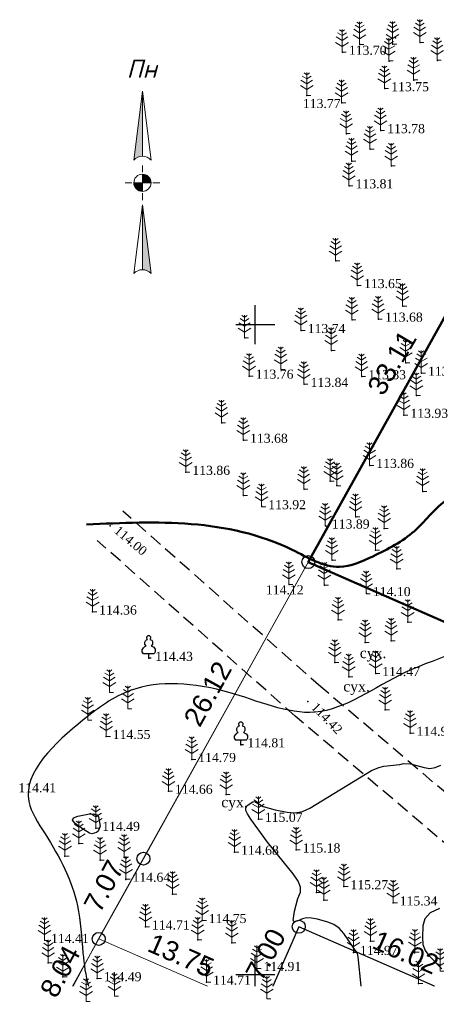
# Model space of a CAD drawing. Header units: millimetres. Extents: x 5405431.8 to 5405521.6, y 5524947.5 to 5525024.3.
# Drawn here: x 5405431.8 to 5405464.1, y 5524947.9 to 5525023.5 of the extents above; entities that cross this region are included whole.
import ezdxf
from ezdxf.enums import TextEntityAlignment as Align

# ---------------------------------------------------------------- set-up
doc = ezdxf.new("R2010")
doc.units = ezdxf.units.MM
doc.set_wipeout_variables(frame=1)
doc.linetypes.add('DASHEDX2', pattern=[1.5, 1, -0.5])
for name, color, linetype, lineweight in [('#Лист (текст_ПН)', 250, 'Continuous', 0), ('#Штамп', 250, 'Continuous', 0), ('11900000', 1, 'Continuous', 30), ('ограждение', 7, 'ZABOR', 20), ('ТОЧКИ', 7, 'Continuous', 30)]:
    doc.layers.add(name, color=color, linetype=linetype, lineweight=lineweight)
for name, color, linetype in [('горизонтали', 42, 'Continuous'), ('дороги', 7, 'Continuous'), ('Ділянки_Межі', 10, 'Continuous'), ('надписи', 7, 'Continuous'), ('отметки', 7, 'Continuous'), ('промеры', 185, 'Continuous'), ('Растительность', 7, 'Continuous')]:
    doc.layers.add(name, color=color, linetype=linetype)
doc.styles.get("Standard").update_dxf_attribs({"font": 'arial.ttf'})
doc.styles.add('times', font='times.ttf')
doc.styles.add('Мой_Топо', font='isocpeui.ttf')
doc.linetypes.add('ZABOR', pattern='A,1,-0.1,[132,ltypeshp.shx,S=0.25,R=0,X=-0.1,Y=0],-0.4,1', length=2.5)
doc.linetypes.add('ЗаборДерПр', pattern='A,1,[130,ltypeshp.shx,S=0.25,R=0,X=0,Y=-0.25],1.5', length=2.5)

# ---------------------------------------------------------------- blocks, each defined once
blk = doc.blocks.new('A$C51FE15A3')
at = {"layer": 'Растительность', "color": 94, "lineweight": 0}
for points in [[(-0.201, 1.726), (0, 1.584), (0.201, 1.726)], [(0, 1.75), (0, 0), (0.319, 0)], [(-0.447, 1.172), (0, 0.895), (0.447, 1.172)], [(-0.343, 1.489), (0, 1.267), (0.343, 1.489)], [(-0.493, 0.753), (0, 0.444), (0.493, 0.753)]]:
    blk.add_lwpolyline(points, dxfattribs=at)
blk = doc.blocks.new('A$C2ACB5305')
at = {"layer": 'Растительность'}
blk.add_lwpolyline([(0.2, 0), (0.2, 0), (0, 0), (0, 0.35), (-0.4, 0.35), (-0.5, 0.5), (-0.5, 0.65), (-0.4, 0.8), (-0.3, 0.9), (-0.2, 0.95), (-0.25, 1), (-0.3, 1.1), (-0.3, 1.25), (-0.25, 1.35), (-0.15, 1.45), (-0.1, 1.45), (-0.15, 1.55), (-0.15, 1.65), (-0.05, 1.75), (0.05, 1.75), (0.15, 1.65), (0.15, 1.55), (0.1, 1.45), (0.25, 1.4), (0.3, 1.3), (0.3, 1.1), (0.25, 1), (0.2, 0.95), (0.4, 0.85), (0.5, 0.7), (0.5, 0.5), (0.45, 0.4), (0.4, 0.35), (0, 0.35)], dxfattribs=at)
blk = doc.blocks.new('*U5')
at = {"color": 0}
for points in [[(-0.113, 0), (-0.109, -0.029), (-0.097, -0.056)], [(-0.113, 0), (-0.097, -0.056), (0, 0)], [(-0.097, -0.056), (0, -0.113), (0, 0)], [(-0.097, -0.056), (-0.08, -0.08), (-0.056, -0.097)], [(-0.097, -0.056), (-0.056, -0.097), (0, -0.113)], [(-0.056, -0.097), (-0.029, -0.109), (0, -0.113)]]:
    blk.add_solid(points, dxfattribs=at)
blk = doc.blocks.new('*U6')
at = {"color": 0}
for points in [[(0, 0), (0.097, 0.056), (0, 0.113)], [(0.097, 0.056), (0.029, 0.109), (0, 0.113)], [(0, 0), (0.113, 0), (0.097, 0.056)], [(0.097, 0.056), (0.056, 0.097), (0.029, 0.109)], [(0.097, 0.056), (0.08, 0.08), (0.056, 0.097)], [(0.113, 0), (0.109, 0.029), (0.097, 0.056)]]:
    blk.add_solid(points, dxfattribs=at)
blk = doc.blocks.new('*U7')
at = {"color": 0}
for points in [[(0, -1.136), (0.021, -1.138), (0, -0.288)], [(0.021, -1.138), (0.042, -1.142), (0, -0.288)], [(0.042, -1.142), (0.062, -1.15), (0, -0.288)], [(0.062, -1.15), (0.081, -1.16), (0, -0.288)], [(0.081, -1.16), (0.098, -1.173), (0, -0.288)], [(0.098, -1.173), (0.113, -1.188), (0, -0.288)]]:
    blk.add_solid(points, dxfattribs=at)
blk = doc.blocks.new('*U8')
at = {"color": 0}
for points in [[(-0.113, 0.297), (-0.098, 0.312), (0, 1.197)], [(-0.098, 0.312), (-0.081, 0.325), (0, 1.197)], [(-0.081, 0.325), (-0.062, 0.335), (0, 1.197)], [(-0.062, 0.335), (-0.042, 0.343), (0, 1.197)], [(-0.042, 0.343), (-0.021, 0.347), (0, 1.197)], [(-0.021, 0.347), (0, 0.349), (0, 1.197)]]:
    blk.add_solid(points, dxfattribs=at)
blk = doc.blocks.new('#Північ')
at = {"color": 7}
blk.add_wipeout([(-2.901, 10.635), (2.901, 10.635), (2.901, -7.981), (-2.901, -7.981)], dxfattribs=at).dxf.layer = '#Лист (текст_ПН)'
at = {"layer": '#Лист (текст_ПН)'}
for p, q in [((-0.663, 1.748), (0, 7.043)), ((0, 7.043), (0, 2.052)), ((0, 7.043), (0.663, 1.748)), ((0, 1.337), (0, 0.807)), ((-1.337, 0), (-0.807, 0)), ((-0.662, 0), (0.662, 0)), ((0, 0.662), (0, -0.662)), ((1.337, 0), (0.807, 0)), ((0, -1.337), (0, -0.807)), ((-0.663, -6.99), (0, -1.695)), ((0, -1.695), (0.663, -6.99)), ((0, -1.695), (0, -6.686))]:
    blk.add_line(p, q, dxfattribs=at)
at = {"layer": '#Лист (текст_ПН)', "flags": 128}
for points in [[(0, 7.043), (-0.663, 1.748, -0.218585), (0, 2.052)], [(0, 0), (-0.662, 0, 0.414214), (0, -0.662)]]:
    blk.add_lwpolyline(points, format="xyb", close=True, dxfattribs=at)
at = {"layer": '#Лист (текст_ПН)'}
blk.add_circle((0, 0), 0.662, dxfattribs=at)
for centre in [(0, 1.178), (0, -7.56)]:
    blk.add_arc(centre, 0.874, 40.67981, 139.32019, dxfattribs=at)
at = {"layer": '#Лист (текст_ПН)', "xscale": 5.883850111352785, "yscale": 5.883850111352785, "zscale": 5.883850111352785}
for name in ['*U8', '*U5', '*U6', '*U7']:
    blk.add_blockref(name, (0, 0), dxfattribs=at)
at = {"layer": '#Лист (текст_ПН)', "style": 'Мой_Топо'}
blk.add_text('Пн', height=1.4, dxfattribs=at).set_placement((-1.217, 8.077))

msp = doc.modelspace()

# ---------------------------------------------------------------- linework, layer by layer
at = {"layer": '11900000', "color": 7}
for points in [[(5405450, 5524998.5, 0), (5405450, 5525001.5, 0)], [(5405450, 5524998.5, 0), (5405450, 5525001.5, 0)], [(5405448.5, 5525000, 0), (5405451.5, 5525000, 0)], [(5405448.5, 5525000, 0), (5405451.5, 5525000, 0)], [(5405450, 5524949.086, 0), (5405450, 5524951.5, 0)], [(5405450, 5524949.086, 0), (5405450, 5524951.5, 0)], [(5405448.5, 5524950, 0), (5405451.5, 5524950, 0)], [(5405448.5, 5524950, 0), (5405451.5, 5524950, 0)]]:
    msp.add_polyline3d(points, dxfattribs=at)
at = {"layer": 'горизонтали', "color": 32}
for points in [[(5405458.161, 5524949.086, 115), (5405457.937, 5524951.352, 115), (5405457.887, 5524951.622, 115), (5405456.827, 5524953.152, 115), (5405456.477, 5524953.552, 115), (5405456.067, 5524953.842, 115), (5405455.587, 5524954.032, 115), (5405454.807, 5524954.252, 115), (5405454.337, 5524954.342, 115), (5405453.947, 5524954.352, 115), (5405453.637, 5524954.282, 115), (5405453.237, 5524954.092, 115), (5405453.027, 5524954.042, 115), (5405452.917, 5524954.142, 115), (5405453.017, 5524954.872, 115), (5405453.287, 5524955.852, 115), (5405453.477, 5524956.342, 115), (5405453.497, 5524956.722, 115), (5405453.307, 5524957.182, 115), (5405452.917, 5524957.732, 115), (5405450.937, 5524960.182, 115), (5405449.667, 5524961.942, 115), (5405449.397, 5524962.362, 115), (5405449.287, 5524962.622, 115), (5405449.277, 5524962.832, 115), (5405449.387, 5524962.992, 115), (5405449.807, 5524963.292, 115), (5405449.977, 5524963.302, 115), (5405450.617, 5524962.912, 115), (5405451.537, 5524962.662, 115), (5405452.457, 5524962.482, 115), (5405453.057, 5524962.432, 115), (5405453.637, 5524962.532, 115), (5405454.197, 5524962.792, 115), (5405458.957, 5524965.682, 115), (5405459.517, 5524965.932, 115), (5405459.917, 5524966.032, 115), (5405461.147, 5524966.162, 115), (5405461.427, 5524966.232, 115), (5405461.967, 5524966.202, 115), (5405463.017, 5524965.922, 115), (5405463.447, 5524965.852, 115), (5405463.877, 5524965.912, 115), (5405464.297, 5524966.102, 115)], [(5405464.187, 5524955.072, 115.5), (5405463.487, 5524954.732, 115.5), (5405463.067, 5524954.292, 115.5), (5405462.907, 5524953.742, 115.5), (5405462.887, 5524952.852, 115.5), (5405462.927, 5524952.292, 115.5), (5405463.087, 5524951.832, 115.5), (5405463.367, 5524951.452, 115.5), (5405464.377, 5524950.432, 115.5)]]:
    msp.add_polyline3d(points, dxfattribs=at)
msp.add_polyline3d([(5405438.047, 5524961.412, 114.5), (5405437.907, 5524961.022, 114.5), (5405437.767, 5524960.912, 114.5), (5405437.397, 5524960.832, 114.5), (5405437.237, 5524960.862, 114.5), (5405436.677, 5524961.212, 114.5), (5405436.127, 5524961.622, 114.5), (5405435.917, 5524961.862, 114.5), (5405435.987, 5524962.052, 114.5), (5405436.337, 5524962.172, 114.5), (5405437.097, 5524962.322, 114.5), (5405437.517, 5524962.362, 114.5), (5405437.797, 5524962.292, 114.5), (5405437.927, 5524962.122, 114.5), (5405438.047, 5524961.412, 114.5)], close=True, dxfattribs=at)
msp.add_open_spline([(5405499.27, 5525022.838), (5405498.645, 5525021.68), (5405497.59, 5525019.292), (5405495.183, 5525016.265), (5405492.449, 5525016.305), (5405490.8, 5525014.942), (5405491.477, 5525011.838), (5405487.055, 5525008.999), (5405487.392, 5525002.705), (5405483.865, 5524997.947), (5405479.67, 5524993.518), (5405481.946, 5524990.048), (5405481.276, 5524986.482), (5405479.664, 5524981.676), (5405476.395, 5524982.667), (5405472.63, 5524982.751), (5405469.845, 5524975.495), (5405461.721, 5524974.077), (5405454.931, 5524968.818), (5405447.805, 5524972.237), (5405441.067, 5524972.798), (5405435.977, 5524969.137), (5405431.201, 5524964.722), (5405434.505, 5524959.837), (5405436.467, 5524956.149), (5405436.643, 5524952.028), (5405436.919, 5524949.913), (5405437.143, 5524949.086)], degree=3, knots=[464.828751, 464.828751, 464.828751, 464.828751, 468.844359, 472.676581, 475.335983, 476.557914, 478.494538, 483.614195, 489.586185, 495.570042, 501.876392, 504.287382, 506.675276, 513.000573, 514.62659, 516.235076, 523.922474, 532.65983, 540.226502, 547.133951, 554.64116, 558.944644, 566.458675, 569.254458, 575.329889, 578.985082, 581.545338, 581.545338, 581.545338, 581.545338], dxfattribs=at)
at = {"layer": 'горизонтали', "color": 32, "lineweight": 50}
msp.add_open_spline([(5405485.381, 5525022.838), (5405484.337, 5525021.257), (5405482.409, 5525018.852), (5405479.469, 5525016.958), (5405476.615, 5525014.417), (5405478.733, 5525008.977), (5405474.587, 5525003.904), (5405473.082, 5524999.827), (5405467.363, 5524996.301), (5405470.776, 5524995.526), (5405470.61, 5524994.108), (5405469.394, 5524992.928), (5405468.804, 5524995.428), (5405468.276, 5524993.492), (5405467.601, 5524992.086), (5405469.022, 5524988.434), (5405464.569, 5524986.946), (5405462.356, 5524983.825), (5405459.428, 5524982.316), (5405456.094, 5524980.808), (5405449.137, 5524985.176), (5405442.411, 5524984.868), (5405436.998, 5524984.621)], degree=3, knots=[497.997263, 497.997263, 497.997263, 497.997263, 503.600401, 507.214707, 508.54627, 514.632075, 520.988, 526.137061, 530.451811, 532.168173, 533.247577, 534.243212, 535.749567, 536.632518, 538.264064, 541.272332, 545.791542, 549.120773, 552.867699, 555.568363, 559.441425, 575.409403, 575.409403, 575.409403, 575.409403], dxfattribs=at)
at = {"layer": 'дороги', "color": 7, "linetype": 'DASHEDX2', "elevation": 112.707}
for points in [[(5405482.308, 5524949.086), (5405478.555, 5524952.36), (5405468.249, 5524960.953), (5405455.043, 5524972.142), (5405439.809, 5524985.647)], [(5405477.745, 5524949.086), (5405476.607, 5524950.078), (5405466.319, 5524958.657), (5405453.079, 5524969.874), (5405437.819, 5524983.403)]]:
    msp.add_lwpolyline(points, dxfattribs=at)
at = {"layer": 'Ділянки_Межі', "lineweight": 50}
msp.add_lwpolyline([(5405454.09, 5524981.728), (5405470.203, 5525010.658), (5405482.819, 5525005.178), (5405480.011, 5524998.766), (5405492.281, 5524993.391), (5405481.853, 5524969.573), (5405478.451, 5524971.063)], close=True, dxfattribs=at)
at = {"layer": 'Ділянки_Межі', "lineweight": 0}
for points in [[(5405437.94, 5524952.731), (5405441.382, 5524958.909), (5405454.09, 5524981.728), (5405478.451, 5524971.063), (5405468.835, 5524949.086)], [(5405463.82, 5524949.086), (5405453.355, 5524953.667), (5405451.349, 5524949.086)], [(5405435.91, 5524949.086), (5405437.94, 5524952.731), (5405446.333, 5524949.086)], [(5405446.333, 5524949.086), (5405437.94, 5524952.731)]]:
    msp.add_lwpolyline(points, dxfattribs=at)
at = {"layer": 'Ділянки_Межі', "lineweight": 25}
msp.add_lwpolyline([(5405463.82, 5524949.086), (5405453.355, 5524953.667), (5405451.349, 5524949.086)], dxfattribs=at)
at = {"layer": 'ограждение', "color": 7, "linetype": 'ЗаборДерПр', "elevation": 107.24}
msp.add_lwpolyline([(5405435.959, 5524949.086), (5405437.933, 5524952.734), (5405443.298, 5524962.351), (5405474.384, 5525018.165)], dxfattribs=at)
at = {"layer": 'отметки', "color": 7}
for p in [(5405460.803, 5525022.062, 113.758), (5405458.065, 5525021.548, 113.695), (5405460.602, 5525021.57, 113.737), (5405462.702, 5525021.715, 113.795), (5405456.712, 5525020.963, 113.699), (5405460.326, 5525020.281, 113.71), (5405464.042, 5525020.327, 113.725), (5405459.977, 5525018.16, 113.753), (5405462.226, 5525018.821, 113.732), (5405453.987, 5525017.631, 113.772), (5405456.684, 5525017.077, 113.765), (5405457.026, 5525014.692, 113.733), (5405459.668, 5525014.934, 113.779), (5405458.864, 5525013.501, 113.739), (5405457.444, 5525012.581, 113.706), (5405460.494, 5525012.219, 113.71), (5405457.232, 5525010.689, 113.806), (5405456.216, 5525004.899, 113.635), (5405457.881, 5525003.014, 113.649), (5405461.372, 5525001.424, 113.723), (5405457.464, 5525000.365, 113.737), (5405459.501, 5525000.429, 113.685), (5405453.541, 5524999.554, 113.743), (5405449.187, 5524998.981, 113.763), (5405455.874, 5524998.019, 113.722), (5405461.609, 5524997.074, 113.795), (5405451.988, 5524996.55, 113.692), (5405462.813, 5524996.262, 113.824), (5405449.541, 5524996.039, 113.762), (5405458.211, 5524995.999, 113.827), (5405453.761, 5524995.408, 113.839), (5405462.427, 5524994.549, 113.907), (5405447.418, 5524992.457, 113.767), (5405461.456, 5524993.03, 113.934), (5405449.101, 5524991.107, 113.682), (5405458.827, 5524989.174, 113.857), (5405444.653, 5524988.64, 113.858), (5405455.785, 5524987.958, 113.903), (5405453.762, 5524987.337, 113.886), (5405456.294, 5524987.612, 113.908), (5405462.921, 5524987.172, 113.905), (5405449.098, 5524986.862, 113.864), (5405450.504, 5524985.999, 113.925), (5405457.749, 5524985.221, 113.89), (5405438.814, 5524984.525, 114), (5405455.406, 5524984.51, 113.894), (5405459.946, 5524984.325, 113.96), (5405459.272, 5524982.658, 113.962), (5405455.918, 5524981.877, 113.976), (5405460.915, 5524981.209, 114.065), (5405452.604, 5524980, 114.121), (5405455.328, 5524979.964, 114.071), (5405458.565, 5524979.31, 114.098), (5405437.469, 5524977.894, 114.357), (5405456.394, 5524977.296, 114.178), (5405461.762, 5524977.119, 114.27), (5405458.478, 5524975.549, 114.183), (5405460.476, 5524975.679, 114.289), (5405441.788, 5524974.326, 114.435), (5405456.139, 5524974.014, 114.367), (5405457.21, 5524972.91, 114.496), (5405459.287, 5524973.16, 114.469), (5405454.061, 5524971.008, 114.419), (5405460.021, 5524970.361, 114.72), (5405438.52, 5524968.32, 114.553), (5405461.933, 5524968.561, 114.928), (5405448.892, 5524967.676, 114.81), (5405445.104, 5524966.546, 114.792), (5405443.312, 5524964.099, 114.657), (5405447.755, 5524963.843, 114.919), (5405450.239, 5524961.94, 115.065), (5405437.706, 5524961.244, 114.489), (5405436.409, 5524960.078, 114.518), (5405448.409, 5524959.412, 114.68), (5405453.155, 5524959.582, 115.181), (5405435.339, 5524959.108, 114.508), (5405438.04, 5524958.8, 114.566), (5405439.894, 5524959.026, 114.601), (5405440.038, 5524957.312, 114.632), (5405440.039, 5524957.327, 114.641), (5405454.726, 5524956.312, 115.065), (5405456.837, 5524956.757, 115.273), (5405443.635, 5524956.175, 114.708), (5405455.279, 5524955.728, 115.03), (5405460.631, 5524955.511, 115.341), (5405445.917, 5524954.155, 114.745), (5405441.541, 5524953.655, 114.709), (5405445.566, 5524952.653, 114.833), (5405448.197, 5524952.435, 114.802), (5405458.884, 5524952.561, 115.206), (5405457.57, 5524951.7, 114.967), (5405462.271, 5524951.67, 115.468), (5405462.307, 5524951.72, 115.463), (5405434.041, 5524950.906, 114.416), (5405450.135, 5524950.466, 114.906), (5405435.183, 5524949.815, 114.43), (5405437.83, 5524949.677, 114.489), (5405446.253, 5524949.413, 114.708), (5405462.584, 5524949.296, 115.404)]:
    msp.add_point(p, dxfattribs=at)
at = {"layer": 'ТОЧКИ'}
for centre in [(5405454.09, 5524981.728), (5405441.382, 5524958.909, 107.24), (5405453.355, 5524953.667), (5405437.94, 5524952.731)]:
    msp.add_circle(centre, 0.5, dxfattribs=at)

# ---------------------------------------------------------------- block references
at = {"layer": 'Растительность', "color": 7}
for name, p in [('A$C51FE15A3', (5405462.68, 5525021.72, 113.79)), ('A$C51FE15A3', (5405456.69, 5525020.97, 113.7)), ('A$C51FE15A3', (5405458.04, 5525021.56, 113.69)), ('A$C51FE15A3', (5405460.58, 5525021.58, 113.74)), ('A$C51FE15A3', (5405460.3, 5525020.29, 113.71)), ('A$C51FE15A3', (5405464.02, 5525020.34, 113.72)), ('A$C51FE15A3', (5405462.2, 5525018.83, 113.73)), ('A$C51FE15A3', (5405459.95, 5525018.17, 113.75)), ('A$C51FE15A3', (5405453.97, 5525017.64, 113.77)), ('A$C51FE15A3', (5405456.66, 5525017.08, 113.76)), ('A$C51FE15A3', (5405459.65, 5525014.94, 113.78)), ('A$C51FE15A3', (5405457, 5525014.7, 113.73)), ('A$C51FE15A3', (5405458.84, 5525013.51, 113.74)), ('A$C51FE15A3', (5405457.42, 5525012.59, 113.71)), ('A$C51FE15A3', (5405460.47, 5525012.22, 113.71)), ('A$C51FE15A3', (5405457.21, 5525010.69, 113.81)), ('A$C51FE15A3', (5405456.19, 5525004.9, 113.63)), ('A$C51FE15A3', (5405457.85, 5525003.01, 113.65)), ('A$C51FE15A3', (5405461.35, 5525001.42, 113.72)), ('A$C51FE15A3', (5405457.44, 5525000.36, 113.74)), ('A$C51FE15A3', (5405459.47, 5525000.43, 113.68)), ('A$C51FE15A3', (5405453.52, 5524999.55, 113.74)), ('A$C51FE15A3', (5405449.17, 5524998.98, 113.76)), ('A$C51FE15A3', (5405455.85, 5524998.02, 113.72)), ('A$C51FE15A3', (5405461.59, 5524997.07, 113.79)), ('A$C51FE15A3', (5405449.52, 5524996.04, 113.76)), ('A$C51FE15A3', (5405451.96, 5524996.55, 113.69)), ('A$C51FE15A3', (5405458.19, 5524996, 113.83)), ('A$C51FE15A3', (5405462.79, 5524996.26, 113.82)), ('A$C51FE15A3', (5405453.74, 5524995.41, 113.84)), ('A$C51FE15A3', (5405462.41, 5524994.55, 113.91)), ('A$C51FE15A3', (5405461.44, 5524993.03, 113.93)), ('A$C51FE15A3', (5405447.4, 5524992.45, 113.77)), ('A$C51FE15A3', (5405449.08, 5524991.1, 113.68)), ('A$C51FE15A3', (5405444.64, 5524988.64, 113.86)), ('A$C51FE15A3', (5405458.81, 5524989.17, 113.86)), ('A$C51FE15A3', (5405455.77, 5524987.95, 113.9)), ('A$C51FE15A3', (5405453.74, 5524987.33, 113.89)), ('A$C51FE15A3', (5405456.28, 5524987.61, 113.91)), ('A$C51FE15A3', (5405462.9, 5524987.17, 113.9)), ('A$C51FE15A3', (5405449.08, 5524986.86, 113.86)), ('A$C51FE15A3', (5405450.49, 5524985.99, 113.92)), ('A$C51FE15A3', (5405457.73, 5524985.22, 113.89)), ('A$C51FE15A3', (5405455.39, 5524984.5, 113.89)), ('A$C51FE15A3', (5405459.93, 5524984.32, 113.96)), ('A$C51FE15A3', (5405459.26, 5524982.65, 113.96)), ('A$C51FE15A3', (5405455.9, 5524981.87, 113.98)), ('A$C51FE15A3', (5405460.9, 5524981.2, 114.06)), ('A$C51FE15A3', (5405452.59, 5524980, 114.12)), ('A$C51FE15A3', (5405455.32, 5524979.96, 114.07)), ('A$C51FE15A3', (5405458.55, 5524979.3, 114.1)), ('A$C51FE15A3', (5405437.469, 5524977.894, 114.357)), ('A$C51FE15A3', (5405456.38, 5524977.29, 114.18)), ('A$C51FE15A3', (5405461.75, 5524977.11, 114.27)), ('A$C51FE15A3', (5405460.47, 5524975.67, 114.29)), ('A$C51FE15A3', (5405458.47, 5524975.54, 114.18)), ('A$C2ACB5305', (5405441.788, 5524974.326, 114.435)), ('A$C51FE15A3', (5405456.13, 5524974.01, 114.37)), ('A$C51FE15A3', (5405457.2, 5524972.91, 114.5)), ('A$C51FE15A3', (5405459.28, 5524973.16, 114.47)), ('A$C51FE15A3', (5405438.758, 5524971.702, 114.657)), ('A$C51FE15A3', (5405440.184, 5524970.446, 114.553)), ('A$C51FE15A3', (5405460.02, 5524970.36, 114.72)), ('A$C51FE15A3', (5405437.094, 5524969.576, 114.657)), ('A$C51FE15A3', (5405438.52, 5524968.32, 114.553)), ('A$C51FE15A3', (5405461.93, 5524968.56, 114.93)), ('A$C2ACB5305', (5405448.892, 5524967.676, 114.81)), ('A$C51FE15A3', (5405445.104, 5524966.546, 114.792)), ('A$C51FE15A3', (5405443.312, 5524964.099, 114.657)), ('A$C51FE15A3', (5405447.755, 5524963.843, 114.919)), ('A$C51FE15A3', (5405437.706, 5524961.244, 114.489)), ('A$C51FE15A3', (5405450.239, 5524961.94, 115.065)), ('A$C51FE15A3', (5405436.409, 5524960.078, 114.518)), ('A$C51FE15A3', (5405435.339, 5524959.108, 114.508)), ('A$C51FE15A3', (5405439.894, 5524959.026, 114.601)), ('A$C51FE15A3', (5405448.409, 5524959.412, 114.68)), ('A$C51FE15A3', (5405453.155, 5524959.582, 115.181)), ('A$C51FE15A3', (5405438.04, 5524958.8, 114.566)), ('A$C51FE15A3', (5405440.039, 5524957.327, 114.641)), ('A$C51FE15A3', (5405456.837, 5524956.757, 115.273)), ('A$C51FE15A3', (5405443.635, 5524956.175, 114.708)), ('A$C51FE15A3', (5405454.726, 5524956.312, 115.065)), ('A$C51FE15A3', (5405455.279, 5524955.728, 115.03)), ('A$C51FE15A3', (5405460.631, 5524955.511, 115.341)), ('A$C51FE15A3', (5405445.917, 5524954.155, 114.745)), ('A$C51FE15A3', (5405441.541, 5524953.655, 114.709)), ('A$C51FE15A3', (5405433.759, 5524952.621, 114.412)), ('A$C51FE15A3', (5405445.566, 5524952.653, 114.833)), ('A$C51FE15A3', (5405448.197, 5524952.435, 114.802)), ('A$C51FE15A3', (5405458.884, 5524952.561, 115.206)), ('A$C51FE15A3', (5405457.57, 5524951.7, 114.967)), ('A$C51FE15A3', (5405462.307, 5524951.72, 115.463)), ('A$C51FE15A3', (5405434.041, 5524950.906, 114.416)), ('A$C51FE15A3', (5405450.135, 5524950.466, 114.906)), ('A$C51FE15A3', (5405464.249, 5524950.249, 115.483)), ('A$C51FE15A3', (5405435.183, 5524949.815, 114.43)), ('A$C51FE15A3', (5405437.83, 5524949.677, 114.489)), ('A$C51FE15A3', (5405446.253, 5524949.413, 114.708)), ('A$C51FE15A3', (5405462.584, 5524949.296, 115.404)), ('A$C51FE15A3', (5405436.959, 5524947.929, 114.489)), ('A$C51FE15A3', (5405439.151, 5524948.32, 114.543)), ('A$C51FE15A3', (5405450.893, 5524948.112, 114.894))]:
    msp.add_blockref(name, p, dxfattribs=at)

# ---------------------------------------------------------------- texts
at = {"layer": 'надписи', "color": 7, "style": 'times'}
for p in [(5405458.058, 5524975.14, 111.861), (5405456.784, 5524972.57, 111.861), (5405447.38, 5524963.664, 111.861)]:
    msp.add_text('сух.', height=0.8, dxfattribs=at).set_placement(p, align=Align.TOP_LEFT)
at = {"layer": 'отметки', "color": 7, "style": 'times'}
for s, p in [('113.70', (5405457.212, 5525021.463, 113.699)), ('113.75', (5405460.477, 5525018.66, 113.753)), ('113.77', (5405453.669, 5525017.369, 113.772)), ('113.78', (5405460.168, 5525015.434, 113.779)), ('113.81', (5405457.732, 5525011.189, 113.806)), ('113.65', (5405458.381, 5525003.514, 113.649)), ('113.68', (5405460.001, 5525000.929, 113.685)), ('113.74', (5405454.041, 5525000.054, 113.743)), ('113.76', (5405450.041, 5524996.539, 113.762)), ('113.83', (5405458.711, 5524996.499, 113.827)), ('113.82', (5405463.313, 5524996.762, 113.824)), ('113.84', (5405454.261, 5524995.908, 113.839)), ('113.93', (5405461.956, 5524993.53, 113.934)), ('113.68', (5405449.601, 5524991.607, 113.682)), ('113.86', (5405459.327, 5524989.674, 113.857)), ('113.86', (5405445.153, 5524989.14, 113.858)), ('113.92', (5405451.004, 5524986.499, 113.925)), ('113.89', (5405455.906, 5524985.01, 113.894)), ('114.12', (5405450.819, 5524979.947, 114.121)), ('114.10', (5405459.065, 5524979.81, 114.098)), ('114.36', (5405437.969, 5524978.394, 114.357)), ('114.43', (5405442.288, 5524974.826, 114.435)), ('114.47', (5405459.787, 5524973.66, 114.469)), ('114.93', (5405462.433, 5524969.061, 114.928)), ('114.55', (5405439.02, 5524968.82, 114.553)), ('114.81', (5405449.392, 5524968.176, 114.81)), ('114.79', (5405445.604, 5524967.046, 114.792)), ('114.41', (5405431.749, 5524964.719, 114.41)), ('114.66', (5405443.812, 5524964.599, 114.657)), ('115.07', (5405450.739, 5524962.44, 115.065)), ('114.49', (5405438.206, 5524961.744, 114.489)), ('115.18', (5405453.655, 5524960.082, 115.181)), ('114.68', (5405448.909, 5524959.912, 114.68)), ('114.64', (5405440.539, 5524957.827, 114.641)), ('115.27', (5405457.337, 5524957.257, 115.273)), ('115.34', (5405461.131, 5524956.011, 115.341)), ('114.71', (5405442.041, 5524954.155, 114.709)), ('114.75', (5405446.417, 5524954.655, 114.745)), ('114.41', (5405434.259, 5524953.121, 114.412)), ('114.97', (5405458.07, 5524952.2, 114.967)), ('114.91', (5405450.635, 5524950.966, 114.906)), ('114.49', (5405438.33, 5524950.177, 114.489)), ('114.71', (5405446.753, 5524949.913, 114.708))]:
    msp.add_text(s, height=0.7, dxfattribs=at).set_placement(p, align=Align.TOP_LEFT)
for s, rotation, p in [('114.00', 320.00978, (5405439.518, 5524984.587, 114)), ('114.42', 314.2381, (5405454.768, 5524970.999, 114.419))]:
    msp.add_text(s, height=0.7, rotation=rotation, dxfattribs=at).set_placement(p, align=Align.TOP_LEFT)
at = {"layer": 'промеры', "char_height": 1.5, "attachment_point": 1}
for s, insert, rotation in [('33.11', (5405458.559, 5524995.198), 59.59258), ('26.12', (5405444.409, 5524969.668, -107.24), 61.04316), ('7.07', (5405436.713, 5524955.362), 61.91278), ('7.00', (5405449.171, 5524950.096), 61.91278), ('16.02', (5405459.501, 5524953.44), 336.35584), ('13.75', (5405442.185, 5524953.21), 336.35584), ('8.04', (5405433.34, 5524948.79), 61.91278)]:
    msp.add_mtext(s, dxfattribs=dict(at, insert=insert, rotation=rotation))

# ---------------------------------------------------------------- next in the draw order: block references
at = {"layer": '#Штамп'}
msp.add_blockref('#Північ', (5405441.306, 5525010.915, 241.873), dxfattribs=at)

doc.saveas('drawing.dxf')
